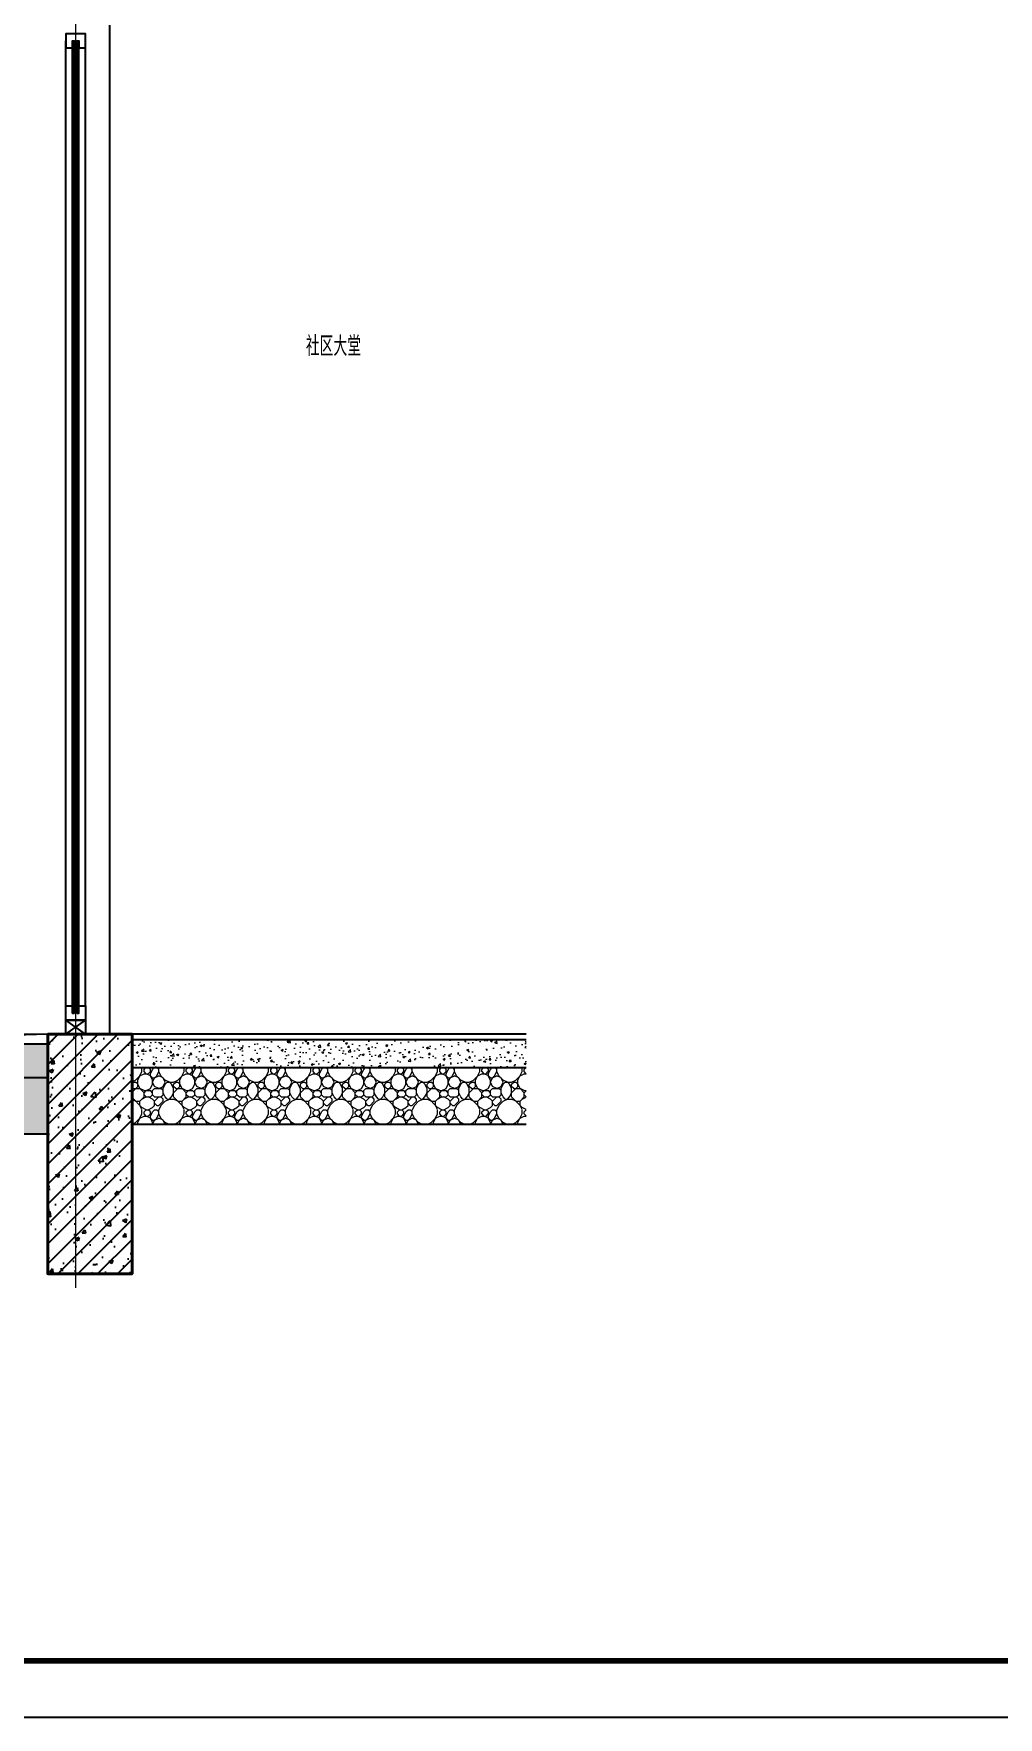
# Model space of a CAD drawing. Extents: x 1188826 to 1909461, y 608442 to 1651179.
# Drawn here: x 1653927 to 1657352, y 980414 to 986388 of the extents above; entities that cross this region are included whole.
import ezdxf

# ---------------------------------------------------------------- set-up
doc = ezdxf.new("R2010")
doc.units = 0
doc.header["$LTSCALE"] = 1000
doc.header["$MEASUREMENT"] = 0
doc.linetypes.add('ACAD_ISO10W100', pattern=[18.5, 12, -3, 0.5, -3])
doc.linetypes.add('DOTE', pattern=[2.42, 2, -0.2, 0.02, -0.2])
for name, color, linetype in [('A-HATH(填充)', 8, 'Continuous'), ('A-LM-W(窗框)', 146, 'Continuous'), ('A-WA-M(面层)', 43, 'Continuous'), ('PUB_TEXT', 4, 'Continuous'), ('剖面看线', 251, 'Continuous'), ('图框', 140, 'Continuous')]:
    doc.layers.add(name, color=color, linetype=linetype)
for name, color, linetype, lineweight in [('DOTE', 19, 'DOTE', 9), ('PUB_HATCH', 8, 'Continuous', 9), ('WALL', 9, 'Continuous', 40)]:
    doc.layers.add(name, color=color, linetype=linetype, lineweight=lineweight)
doc.styles.add('TXT', font='simplex.shx', dxfattribs={"width": 0.8, "bigfont": 'hztxt.shx'})

msp = doc.modelspace()

# ---------------------------------------------------------------- hatches: boundary and pattern name
at = {"layer": 'A-HATH(填充)'}
h = msp.add_hatch(dxfattribs=at)
h.set_pattern_fill('钢筋混凝土', color=256, scale=20, style=0)
h.set_pattern_definition([(45, (485.635, 0), (-35.355339, 35.355339), []), (50, (485.64, 0), (143.4520365, -12.550427), [15, -165]), (355, (485.64, 0), (-27.750267, 150.438427), [12, -132]), (100.4514, (497.59, -1.05), (115.701876, 137.887908), [12.748038, -140.228422]), (46.1842, (485.64, 40), (213.44821, -33.103803), [22.5, -247.5]), (96.6356, (503.42, 37.24), (186.93254, 194.823574), [19.122058, -210.3426]), (351.1842, (485.64, 40), (186.93239, 194.82372), [18, -198]), (21, (505.64, 30), (119.3814104, -80.523778), [15, -165]), (326, (505.64, 30), (48.663066, 145.030009), [12, -132]), (71.4514, (515.58, 23.29), (168.044526, 64.506099), [12.748038, -140.228422]), (37.5, (485.635, 0), (2.431971, 66.5787708), [0, -130.4, 0, -134, 0, -132.5]), (7.5, (485.635, 0), (52.6139075, 78.8823424), [0, -76.4, 0, -127.4, 0, -50.5]), (327.5, (441.035, 0), (106.7644872, -4.5109743), [0, -50, 0, -156, 0, -207]), (317.5, (421.035, 0), (116.637234, 20.0209965), [0, -65, 0, -103.6, 0, -147])])
h.paths.add_polyline_path([(1653976.8, 982837.6), (1654276, 982837.6), (1654276, 981987.6), (1653976.8, 981987.6)])
at = {"layer": 'PUB_HATCH', "linetype": 'Continuous'}
h = msp.add_hatch(dxfattribs=at)
h.set_pattern_fill('混凝土', color=256, scale=10, style=0)
h.set_pattern_definition([(50, (485.635, 0), (71.7260183, -6.2752135), [7.5, -82.5]), (355, (485.635, 0), (-13.8751334, 75.2192134), [6, -66]), (100.4514, (491.61, -0.52), (57.8509382, 68.9439542), [6.374019, -70.1142112]), (46.1842, (485.635, 20), (106.724105, -16.5519014), [11.25, -123.75]), (96.6356, (494.53, 18.62), (93.4662706, 97.411787), [9.561029, -105.1713]), (351.1842, (485.64, 20), (93.4661945, 97.41186), [9, -99]), (21, (495.635, 15), (59.6907052, -40.261889), [7.5, -82.5]), (326, (495.635, 15), (24.3315332, 72.5150045), [6, -66]), (71.4514, (500.61, 11.645), (84.0222629, 32.2530497), [6.374019, -70.1142112]), (37.5, (485.635, 0), (1.21598553, 33.2893854), [0, -65.2, 0, -67, 0, -66.25]), (7.5, (485.635, 0), (26.30695374, 39.4411712), [0, -38.2, 0, -63.7, 0, -25.25]), (327.5, (463.335, 0), (53.3822436, -2.25548717), [0, -25, 0, -78, 0, -103.5]), (317.5, (453.335, 0), (58.3186169, 10.0104982), [0, -32.5, 0, -51.8, 0, -73.5])])
h.paths.add_polyline_path([(1653976.8, 982802.6), (1651496.2, 982802.6), (1651496.2, 982667.6), (1651196.2, 982667.6), (1651196.2, 982517.6), (1650896.2, 982517.6), (1650896.2, 982367.6), (1648976.2, 982367.6), (1648976.2, 982247.6), (1650924.6, 982247.6), (1651794.6, 982682.6), (1653976.8, 982682.6)])
h = msp.add_hatch(dxfattribs=at)
h.set_pattern_fill('混凝土', color=256, scale=10, style=0)
h.set_pattern_definition([(50, (1174821.044, 618219.634), (71.726018, -6.2752135), [7.5, -82.5]), (355, (1174821.044, 618219.634), (-13.875133, 75.219213), [6, -66]), (100.4514, (1174827.02, 618219.11), (57.850938, 68.943954), [6.374019, -70.114211]), (46.1842, (1174821.04, 618239.63), (106.724105, -16.551901), [11.25, -123.75]), (96.6356, (1174829.94, 618238.25), (93.46627, 97.411787), [9.561029, -105.1713]), (351.1842, (1174821.04, 618239.63), (93.466195, 97.41186), [9, -99]), (21, (1174831.044, 618234.634), (59.690705, -40.261889), [7.5, -82.5]), (326, (1174831.044, 618234.634), (24.331533, 72.5150045), [6, -66]), (71.4514, (1174836.02, 618231.28), (84.022263, 32.25305), [6.374019, -70.114211]), (37.5, (1174821.044, 618219.634), (1.2159855, 33.2893854), [0, -65.2, 0, -67, 0, -66.25]), (7.5, (1174821.044, 618219.634), (26.3069537, 39.4411712), [0, -38.2, 0, -63.7, 0, -25.25]), (327.5, (1174798.744, 618219.634), (53.3822436, -2.2554872), [0, -25, 0, -78, 0, -103.5]), (317.5, (1174788.744, 618219.634), (58.318617, 10.0104982), [0, -32.5, 0, -51.8, 0, -73.5])])
h.paths.add_polyline_path([(1655675.9, 982717.6), (1655675.9, 982817.6), (1654276, 982817.6), (1654276, 982717.6)])
h = msp.add_hatch(dxfattribs=at)
h.set_pattern_fill('卵石砌体', color=256, scale=20, style=0)
h.set_pattern_definition([(0, (590.64, 0), (0, 150), [7.5, -22.5, 7.5, -112.5]), (0, (628.14, 15), (0, 150), [7.5, -142.5]), (0, (553.14, 30), (0, 150), [15, -135]), (0, (515.64, 37.5), (0, 150), [22.5, -127.5]), (0, (590.64, 45), (0, 150), [15, -15, 22.5, -97.5]), (0, (583.14, 67.5), (0, 150), [22.5, -127.5]), (0, (545.64, 75), (0, 150), [22.5, -52.5, 22.5, -52.5]), (0, (515.64, 97.5), (0, 150), [22.5, -7.5, 7.5, -112.5]), (0, (613.14, 112.5), (0, 150), [7.5, -142.5]), (0, (583.14, 127.5), (0, 150), [15, -135]), (90, (485.64, 135), (-150, 9e-15), [15, -135]), (90, (500.64, 30), (-150, 9e-15), [7.5, -15, 22.5, -105]), (90, (538.14, 45), (-150, 9e-15), [30, -7.5, 7.5, -105]), (90, (560.64, 82.5), (-150, 9e-15), [22.5, -127.5]), (90, (568.14, 15), (-150, 9e-15), [15, -135]), (90, (575.64, 135), (-150, 9e-15), [15, -135]), (90, (583.14, 45), (-150, 9e-15), [15, -75, 7.5, -52.5]), (90, (605.64, 120), (-150, 9e-15), [7.5, -7.5, 7.5, -127.5]), (90, (613.14, 52.5), (-150, 9e-15), [15, -22.5, 15, -97.5]), (90, (620.64, 15), (-150, 9e-15), [15, -135]), (45, (493.14, 15), (9e-15, 150), [21.21315, -42.426404, 31.8198, -116.672678]), (45, (485.64, 15), (9e-15, 150), [21.213203, -190.91883]), (45, (568.14, 30), (9e-15, 150), [21.213203, -190.91883]), (45, (553.14, 105), (9e-15, 150), [21.213203, -190.91883]), (45, (620.64, 30), (9e-15, 150), [21.213203, -190.91883]), (45, (493.14, 45), (9e-15, 150), [10.606602, -201.52542]), (45, (508.14, 90), (9e-15, 150), [10.606602, -201.52542]), (45, (523.14, 37.5), (9e-15, 150), [10.606602, -201.52542]), (45, (538.14, 90), (9e-15, 150), [10.606602, -201.52542]), (45, (583.14, 60), (9e-15, 150), [10.606602, -201.52542]), (45, (583.14, 142.5), (9e-15, 150), [10.606602, -201.52542]), (45, (598.14, 127.5), (9e-15, 150), [10.606602, -201.52542]), (45, (605.64, 45), (9e-15, 150), [10.606602, -201.52542]), (45, (613.14, 7.5), (9e-15, 150), [10.606602, -201.52542]), (45, (613.14, 67.5), (9e-15, 150), [10.606602, -201.52542]), (45, (613.14, 142.5), (9e-15, 150), [10.606602, -201.52542]), (45, (620.64, 112.5), (9e-15, 150), [10.606602, -201.52542]), (135, (590.64, 127.5), (-150, 9e-15), [10.606602, -201.52542]), (135, (605.64, 142.5), (-150, 9e-15), [10.606602, -201.52542]), (135, (613.14, 112.5), (-150, 9e-15), [10.606602, -201.52542]), (135, (635.64, 142.5), (-150, 9e-15), [10.606602, -201.52542]), (135, (560.64, 90), (-150, 9e-15), [10.606602, -201.52542]), (135, (545.64, 75), (-150, 9e-15), [10.606602, -201.52542]), (135, (500.64, 37.5), (-150, 9e-15), [10.606602, -201.52542]), (135, (515.64, 37.5), (-150, 9e-15), [10.606602, -201.52542]), (135, (530.64, 90), (-150, 9e-15), [10.606602, -201.52542]), (135, (500.64, 67.5), (-150, 9e-15), [10.606602, -201.52542]), (135, (590.64, 45), (-150, 9e-15), [10.606602, -201.52542]), (135, (613.14, 60), (-150, 9e-15), [10.606602, -201.52542]), (135, (620.64, 30), (-150, 9e-15), [10.606602, -201.52542]), (135, (620.64, 45), (-150, 9e-15), [10.606602, -201.52542]), (135, (628.14, 15), (-150, 9e-15), [10.606602, -201.52542]), (135, (508.14, 105), (-150, 9e-15), [21.213203, -190.91883]), (135, (583.14, 60), (-150, 9e-15), [21.213203, -190.91883]), (135, (575.64, 7.5), (-150, 9e-15), [53.033008, -159.099024]), (26.5650512, (485.635, 75), (149.9999994, 1.2e-06), [16.77, -318.64018]), (26.5650512, (508.135, 30), (149.9999994, 1.2e-06), [16.77, -318.64018]), (26.5650512, (538.135, 97.5), (149.9999994, 1.2e-06), [16.77, -318.64018]), (26.5650512, (598.135, 0), (149.9999994, 1.2e-06), [16.77, -318.64018]), (26.5650512, (575.635, 37.5), (149.9999994, 1.2e-06), [16.77, -318.64018]), (26.5650512, (590.635, 67.5), (149.9999994, 1.2e-06), [16.77, -318.64018]), (26.5650512, (568.135, 120), (149.9999994, 1.2e-06), [16.77, -318.64018]), (26.5650512, (620.635, 112.5), (149.9999994, 1.2e-06), [16.77, -318.64018]), (63.4349488, (500.635, 75), (1e-07, 150), [16.77, -318.64018]), (63.4349488, (500.635, 82.5), (1e-07, 150), [16.77, -318.64018]), (63.4349488, (560.635, 105), (1e-07, 150), [33.54, -301.87018]), (63.4349488, (613.135, 97.5), (1e-07, 150), [16.77, -318.64018]), (63.4349488, (605.635, 75), (1e-07, 150), [16.77, -318.64018]), (63.4349488, (530.635, 45), (1e-07, 150), [16.77, -318.64018]), (63.4349488, (605.635, 127.5), (1e-07, 150), [16.77, -318.64018]), (63.4349488, (628.135, 120), (1e-07, 150), [16.77, -318.64018]), (116.5650512, (493.135, 120), (-1.2e-06, 149.9999994), [16.77, -318.64018]), (116.5650512, (575.635, 0), (-1.2e-06, 149.9999994), [16.77, -318.64018]), (116.5650512, (508.135, 97.5), (-1.2e-06, 149.9999994), [16.77, -318.64018]), (116.5650512, (620.635, 82.5), (-1.2e-06, 149.9999994), [16.77, -318.64018]), (116.5650512, (568.135, 75), (-1.2e-06, 149.9999994), [16.77, -318.64018]), (116.5650512, (613.135, 105), (-1.2e-06, 149.9999994), [16.77, -318.64018]), (116.5650512, (538.135, 75), (-1.2e-06, 149.9999994), [16.77, -318.64018]), (116.5650512, (508.135, 45), (-1.2e-06, 149.9999994), [16.77, -318.64018]), (153.4349488, (500.635, 112.5), (-150, 1e-07), [16.77, -318.64018]), (153.4349488, (553.135, 30), (-150, 1e-07), [16.77, -318.64018]), (153.4349488, (523.135, 97.5), (-150, 1e-07), [16.77, -318.64018]), (153.4349488, (613.135, 37.5), (-150, 1e-07), [16.77, -318.64018]), (153.4349488, (590.635, 0), (-150, 1e-07), [16.77, -318.64018]), (153.4349488, (605.635, 120), (-150, 1e-07), [16.77, -318.64018]), (153.4349488, (583.135, 67.5), (-150, 1e-07), [16.77, -318.64018]), (153.4349488, (500.635, 112.5), (-150, 1e-07), [16.77, -318.64018]), (153.4349488, (635.635, 75), (-150, 1e-07), [16.77, -318.64018]), (243.4349488, (493.135, 15), (-1e-07, -150), [16.77, -318.64018])])
h.paths.add_polyline_path([(1653976.8, 982682.6), (1651794.6, 982682.6), (1650924.6, 982247.6), (1648976.2, 982247.6), (1648976.2, 982047.6), (1650971.8, 982047.6), (1651841.8, 982482.6), (1653976.8, 982482.6)])
h = msp.add_hatch(dxfattribs=at)
h.set_pattern_fill('卵石砌体', color=256, scale=20, style=0)
h.set_pattern_definition([(0, (1174926.04, 618219.63), (0, 150), [7.5, -22.5, 7.5, -112.5]), (0, (1174963.54, 618234.63), (0, 150), [7.5, -142.5]), (0, (1174888.54, 618249.63), (0, 150), [15, -135]), (0, (1174851.04, 618257.13), (0, 150), [22.5, -127.5]), (0, (1174926.04, 618264.63), (0, 150), [15, -15, 22.5, -97.5]), (0, (1174918.54, 618287.13), (0, 150), [22.5, -127.5]), (0, (1174881.04, 618294.63), (0, 150), [22.5, -52.5, 22.5, -52.5]), (0, (1174851.04, 618317.13), (0, 150), [22.5, -7.5, 7.5, -112.5]), (0, (1174948.54, 618332.13), (0, 150), [7.5, -142.5]), (0, (1174918.54, 618347.13), (0, 150), [15, -135]), (90, (1174821.04, 618354.63), (-150, 9e-15), [15, -135]), (90, (1174836.04, 618249.63), (-150, 9e-15), [7.5, -15, 22.5, -105]), (90, (1174873.54, 618264.63), (-150, 9e-15), [30, -7.5, 7.5, -105]), (90, (1174896.04, 618302.13), (-150, 9e-15), [22.5, -127.5]), (90, (1174903.54, 618234.63), (-150, 9e-15), [15, -135]), (90, (1174911.04, 618354.63), (-150, 9e-15), [15, -135]), (90, (1174918.54, 618264.63), (-150, 9e-15), [15, -75, 7.5, -52.5]), (90, (1174941.04, 618339.63), (-150, 9e-15), [7.5, -7.5, 7.5, -127.5]), (90, (1174948.54, 618272.13), (-150, 9e-15), [15, -22.5, 15, -97.5]), (90, (1174956.04, 618234.63), (-150, 9e-15), [15, -135]), (45, (1174828.54, 618234.63), (9e-15, 150), [21.21315, -42.426404, 31.8198, -116.672678]), (45, (1174821.04, 618234.63), (9e-15, 150), [21.213203, -190.91883]), (45, (1174903.54, 618249.63), (9e-15, 150), [21.213203, -190.91883]), (45, (1174888.54, 618324.63), (9e-15, 150), [21.213203, -190.91883]), (45, (1174956.04, 618249.63), (9e-15, 150), [21.213203, -190.91883]), (45, (1174828.54, 618264.63), (9e-15, 150), [10.6066, -201.52542]), (45, (1174843.54, 618309.63), (9e-15, 150), [10.6066, -201.52542]), (45, (1174858.54, 618257.13), (9e-15, 150), [10.6066, -201.52542]), (45, (1174873.54, 618309.63), (9e-15, 150), [10.6066, -201.52542]), (45, (1174918.54, 618279.63), (9e-15, 150), [10.6066, -201.52542]), (45, (1174918.54, 618362.13), (9e-15, 150), [10.6066, -201.52542]), (45, (1174933.54, 618347.13), (9e-15, 150), [10.6066, -201.52542]), (45, (1174941.04, 618264.63), (9e-15, 150), [10.6066, -201.52542]), (45, (1174948.54, 618227.13), (9e-15, 150), [10.6066, -201.52542]), (45, (1174948.54, 618287.13), (9e-15, 150), [10.6066, -201.52542]), (45, (1174948.54, 618362.13), (9e-15, 150), [10.6066, -201.52542]), (45, (1174956.04, 618332.13), (9e-15, 150), [10.6066, -201.52542]), (135, (1174926.04, 618347.13), (-150, 9e-15), [10.6066, -201.52542]), (135, (1174941.04, 618362.13), (-150, 9e-15), [10.6066, -201.52542]), (135, (1174948.54, 618332.13), (-150, 9e-15), [10.6066, -201.52542]), (135, (1174971.04, 618362.13), (-150, 9e-15), [10.6066, -201.52542]), (135, (1174896.04, 618309.63), (-150, 9e-15), [10.6066, -201.52542]), (135, (1174881.04, 618294.63), (-150, 9e-15), [10.6066, -201.52542]), (135, (1174836.04, 618257.13), (-150, 9e-15), [10.6066, -201.52542]), (135, (1174851.04, 618257.13), (-150, 9e-15), [10.6066, -201.52542]), (135, (1174866.04, 618309.63), (-150, 9e-15), [10.6066, -201.52542]), (135, (1174836.04, 618287.13), (-150, 9e-15), [10.6066, -201.52542]), (135, (1174926.04, 618264.63), (-150, 9e-15), [10.6066, -201.52542]), (135, (1174948.54, 618279.63), (-150, 9e-15), [10.6066, -201.52542]), (135, (1174956.04, 618249.63), (-150, 9e-15), [10.6066, -201.52542]), (135, (1174956.04, 618264.63), (-150, 9e-15), [10.6066, -201.52542]), (135, (1174963.54, 618234.63), (-150, 9e-15), [10.6066, -201.52542]), (135, (1174843.54, 618324.63), (-150, 9e-15), [21.213203, -190.91883]), (135, (1174918.54, 618279.63), (-150, 9e-15), [21.213203, -190.91883]), (135, (1174911.04, 618227.13), (-150, 9e-15), [53.03301, -159.099024]), (26.565051, (1174821.044, 618294.634), (149.999999, 1e-06), [16.77, -318.64018]), (26.565051, (1174843.544, 618249.634), (149.999999, 1e-06), [16.77, -318.64018]), (26.565051, (1174873.544, 618317.134), (149.999999, 1e-06), [16.77, -318.64018]), (26.565051, (1174933.544, 618219.634), (149.999999, 1e-06), [16.77, -318.64018]), (26.565051, (1174911.044, 618257.134), (149.999999, 1e-06), [16.77, -318.64018]), (26.565051, (1174926.044, 618287.134), (149.999999, 1e-06), [16.77, -318.64018]), (26.565051, (1174903.544, 618339.634), (149.999999, 1e-06), [16.77, -318.64018]), (26.565051, (1174956.044, 618332.134), (149.999999, 1e-06), [16.77, -318.64018]), (63.434949, (1174836.044, 618294.634), (1e-07, 150), [16.77, -318.64018]), (63.434949, (1174836.044, 618302.134), (1e-07, 150), [16.77, -318.64018]), (63.434949, (1174896.044, 618324.634), (1e-07, 150), [33.54, -301.87018]), (63.434949, (1174948.544, 618317.134), (1e-07, 150), [16.77, -318.64018]), (63.434949, (1174941.044, 618294.634), (1e-07, 150), [16.77, -318.64018]), (63.434949, (1174866.044, 618264.634), (1e-07, 150), [16.77, -318.64018]), (63.434949, (1174941.044, 618347.134), (1e-07, 150), [16.77, -318.64018]), (63.434949, (1174963.544, 618339.634), (1e-07, 150), [16.77, -318.64018]), (116.565051, (1174828.544, 618339.634), (-1e-06, 149.999999), [16.77, -318.64018]), (116.565051, (1174911.044, 618219.634), (-1e-06, 149.999999), [16.77, -318.64018]), (116.565051, (1174843.544, 618317.134), (-1e-06, 149.999999), [16.77, -318.64018]), (116.565051, (1174956.044, 618302.134), (-1e-06, 149.999999), [16.77, -318.64018]), (116.565051, (1174903.544, 618294.634), (-1e-06, 149.999999), [16.77, -318.64018]), (116.565051, (1174948.544, 618324.634), (-1e-06, 149.999999), [16.77, -318.64018]), (116.565051, (1174873.544, 618294.634), (-1e-06, 149.999999), [16.77, -318.64018]), (116.565051, (1174843.544, 618264.634), (-1e-06, 149.999999), [16.77, -318.64018]), (153.434949, (1174836.044, 618332.134), (-150, 1e-07), [16.77, -318.64018]), (153.434949, (1174888.544, 618249.634), (-150, 1e-07), [16.77, -318.64018]), (153.434949, (1174858.544, 618317.134), (-150, 1e-07), [16.77, -318.64018]), (153.434949, (1174948.544, 618257.134), (-150, 1e-07), [16.77, -318.64018]), (153.434949, (1174926.044, 618219.634), (-150, 1e-07), [16.77, -318.64018]), (153.434949, (1174941.044, 618339.634), (-150, 1e-07), [16.77, -318.64018]), (153.434949, (1174918.544, 618287.134), (-150, 1e-07), [16.77, -318.64018]), (153.434949, (1174836.044, 618332.134), (-150, 1e-07), [16.77, -318.64018]), (153.434949, (1174971.044, 618294.634), (-150, 1e-07), [16.77, -318.64018]), (243.434949, (1174828.544, 618234.634), (-1e-07, -150), [16.77, -318.64018])])
h.paths.add_polyline_path([(1655675.9, 982517.6), (1655675.9, 982717.6), (1654276, 982717.6), (1654276, 982517.6)])

# ---------------------------------------------------------------- linework, layer by layer
at = {"layer": 'A-LM-W(窗框)'}
for p, q in [((1654041.2, 982937.6), (1654041.2, 986362.6, 0)), ((1654065.2, 982912.6, 0), (1654065.2, 986362.6, 0)), ((1654071.2, 982912.6, 0), (1654071.2, 986362.6, 0)), ((1654081.2, 982912.6, 0), (1654081.2, 986362.6, 0)), ((1654087.2, 982912.6, 0), (1654087.2, 986362.6, 0)), ((1654111.2, 982937.6), (1654111.2, 986362.6, 0)), ((1654041.2, 982837.6), (1654111.2, 982887.6)), ((1654111.2, 982837.6), (1654041.2, 982887.6))]:
    msp.add_line(p, q, dxfattribs=at)
at = {"layer": 'A-LM-W(窗框)', "elevation": 0}
for points in [[(1654111.2, 986337.6), (1654111.2, 986387.6), (1654041.2, 986387.6), (1654041.2, 986337.6), (1654065.2, 986337.6), (1654065.2, 986362.6), (1654071.2, 986362.6), (1654071.2, 986337.6), (1654081.2, 986337.6), (1654081.2, 986362.6), (1654087.2, 986362.6), (1654087.2, 986337.6)], [(1654111.2, 982937.6), (1654111.2, 982887.6), (1654041.2, 982887.6), (1654041.2, 982937.6), (1654065.2, 982937.6), (1654065.2, 982912.6), (1654071.2, 982912.6), (1654071.2, 982937.6), (1654081.2, 982937.6), (1654081.2, 982912.6), (1654087.2, 982912.6), (1654087.2, 982937.6)]]:
    msp.add_lwpolyline(points, close=True, dxfattribs=at)
at = {"layer": 'A-LM-W(窗框)'}
msp.add_lwpolyline([(1654111.2, 982837.6), (1654041.2, 982837.6), (1654041.2, 982887.6), (1654111.2, 982887.6), (1654111.2, 982837.6)], dxfattribs=at)
at = {"layer": 'A-WA-M(面层)'}
for points in [[(1653976, 982837.6), (1653472.2, 982822.6), (1651476.2, 982822.6), (1651476.2, 982687.6), (1651176.2, 982687.6), (1651176.2, 982537.6), (1650876.2, 982537.6), (1650876.2, 982387.6), (1648976.2, 982387.6)], [(1653976, 982802.6), (1651496.2, 982802.6), (1651496.2, 982667.6), (1651196.2, 982667.6), (1651196.2, 982517.6), (1650896.2, 982517.6), (1650896.2, 982367.6), (1648976.2, 982367.6)], [(1655675.9, 982837.6), (1654276, 982837.6)], [(1655675.9, 982817.6), (1654276, 982817.6)], [(1653976, 982682.6), (1651794.6, 982682.6), (1650924.6, 982247.6), (1648976.2, 982247.6)], [(1655675.9, 982717.6), (1654276, 982717.6)], [(1655675.9, 982517.6), (1654276, 982517.6)], [(1653976, 982482.6), (1651841.8, 982482.6), (1650971.8, 982047.6), (1648976.2, 982047.6)]]:
    msp.add_lwpolyline(points, dxfattribs=at)
at = {"layer": 'DOTE', "linetype": 'ACAD_ISO10W100', "ltscale": 100}
for p, q in [((1654076.2, 981937.6), (1654076.2, 990436.9)), ((1655675.9, 982837.6), (1648976.2, 982837.6))]:
    msp.add_line(p, q, dxfattribs=at)
at = {"layer": 'WALL'}
msp.add_lwpolyline([(1653976.8, 982837.6), (1654276, 982837.6), (1654276, 981987.6), (1653976.8, 981987.6)], close=True, dxfattribs=at)
at = {"layer": '剖面看线'}
msp.add_line((1654196, 986417.6), (1654196, 982837.6), dxfattribs=at)
at = {"layer": '图框'}
msp.add_lwpolyline([(1643957.2, 980413.6), (1660777.2, 980413.6), (1660777.2, 992293.6), (1643957.2, 992293.6)], close=True, dxfattribs=at)
at = {"layer": '图框', "const_width": 20}
msp.add_lwpolyline([(1644457.2, 980613.6), (1660577.2, 980613.6), (1660577.2, 992093.6), (1644457.2, 992093.6)], close=True, dxfattribs=at)

# ---------------------------------------------------------------- texts
at = {"layer": 'PUB_TEXT', "color": 7, "style": 'TXT', "width": 0.7}
msp.add_text('社区大堂', height=70, dxfattribs=at).set_placement((1654893.3, 985244.1, 0))

doc.saveas('drawing.dxf')
